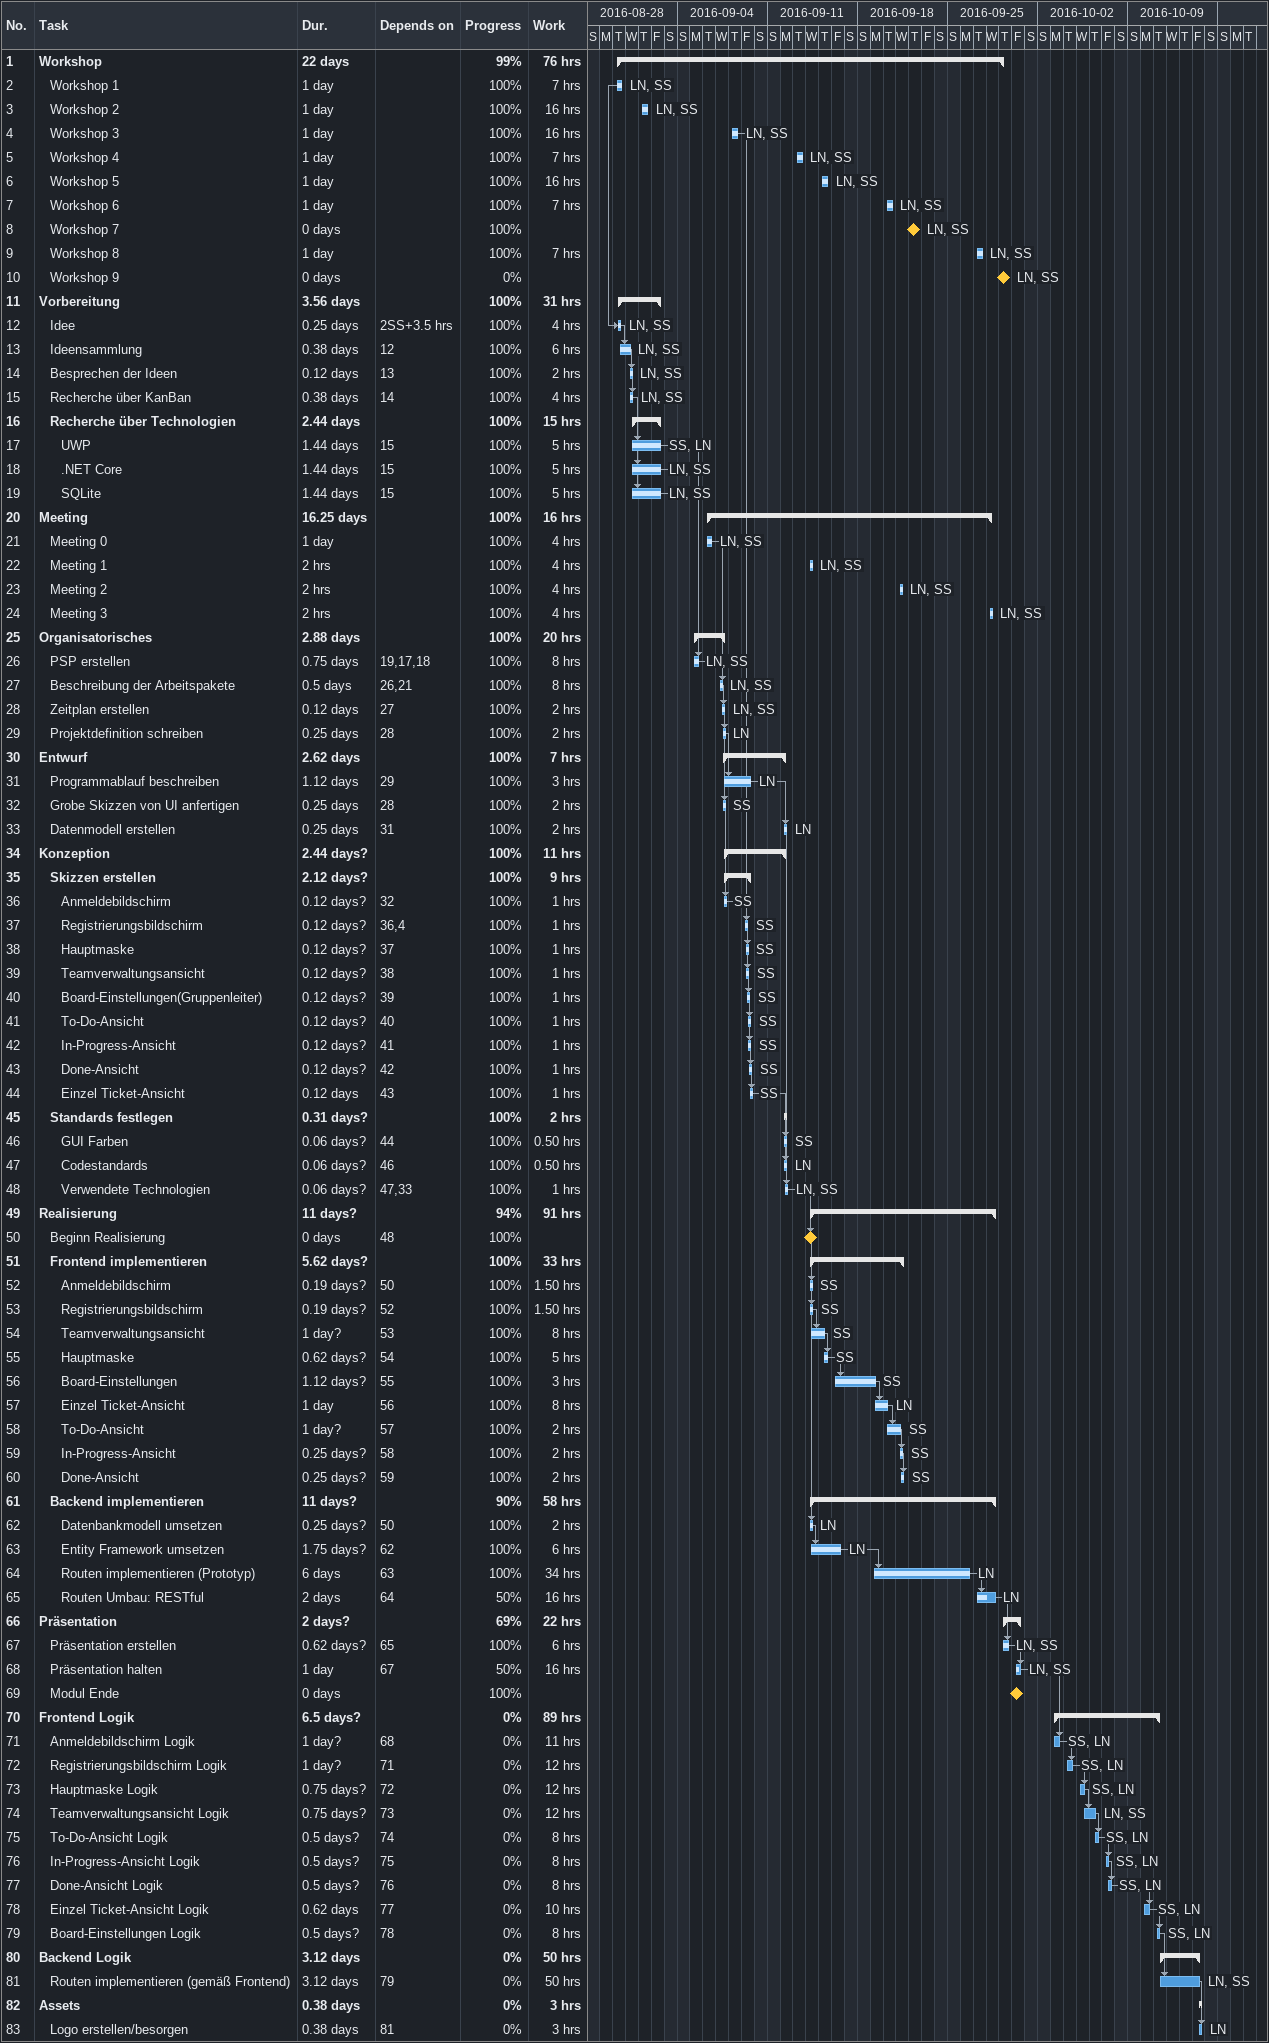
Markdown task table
| ID | Level | Task | Duration | Start | Finish | Predecessors | Resources | % complete | Work (h) |
|---|---|---|---|---|---|---|---|---|---|
| 1 | 1 | **Workshop** | 22d | 2016-08-30 | 2016-09-29 |  |  | 99 | 76 |
| 2 | 2 | Workshop 1 | 1d | 2016-08-30 | 2016-08-30 |  | LN, SS | 100 | 7 |
| 3 | 2 | Workshop 2 | 1d | 2016-09-01 | 2016-09-01 |  | LN, SS | 100 | 16 |
| 4 | 2 | Workshop 3 | 1d | 2016-09-08 | 2016-09-08 |  | LN, SS | 100 | 16 |
| 5 | 2 | Workshop 4 | 1d | 2016-09-13 | 2016-09-13 |  | LN, SS | 100 | 7 |
| 6 | 2 | Workshop 5 | 1d | 2016-09-15 | 2016-09-15 |  | LN, SS | 100 | 16 |
| 7 | 2 | Workshop 6 | 1d | 2016-09-20 | 2016-09-20 |  | LN, SS | 100 | 7 |
| 8 | 2 | Workshop 7 | 0d | 2016-09-22 | 2016-09-22 |  | LN, SS | 100 |  |
| 9 | 2 | Workshop 8 | 1d | 2016-09-27 | 2016-09-27 |  | LN, SS | 100 | 7 |
| 10 | 2 | Workshop 9 | 0d | 2016-09-29 | 2016-09-29 |  | LN, SS | 0 |  |
| 11 | 1 | **Vorbereitung** | 3.56d | 2016-08-30 | 2016-09-02 |  |  | 100 | 31 |
| 12 | 2 | Idee | 0.25d | 2016-08-30 | 2016-08-30 | 2SS+3.5h | LN, SS | 100 | 4 |
| 13 | 2 | Ideensammlung | 0.38d | 2016-08-30 | 2016-08-31 | 12 | LN, SS | 100 | 6 |
| 14 | 2 | Besprechen der Ideen | 0.12d | 2016-08-31 | 2016-08-31 | 13 | LN, SS | 100 | 2 |
| 15 | 2 | Recherche über KanBan | 0.38d | 2016-08-31 | 2016-08-31 | 14 | LN, SS | 100 | 4 |
| 16 | 2 | **Recherche über Technologien** | 2.44d | 2016-08-31 | 2016-09-02 |  |  | 100 | 15 |
| 17 | 3 | UWP | 1.44d | 2016-08-31 | 2016-09-02 | 15 | SS, LN | 100 | 5 |
| 18 | 3 | .NET Core | 1.44d | 2016-08-31 | 2016-09-02 | 15 | LN, SS | 100 | 5 |
| 19 | 3 | SQLite | 1.44d | 2016-08-31 | 2016-09-02 | 15 | LN, SS | 100 | 5 |
| 20 | 1 | **Meeting** | 16.25d | 2016-09-06 | 2016-09-28 |  |  | 100 | 16 |
| 21 | 2 | Meeting 0 | 1d | 2016-09-06 | 2016-09-06 |  | LN, SS | 100 | 4 |
| 22 | 2 | Meeting 1 | 2h | 2016-09-14 | 2016-09-14 |  | LN, SS | 100 | 4 |
| 23 | 2 | Meeting 2 | 2h | 2016-09-21 | 2016-09-21 |  | LN, SS | 100 | 4 |
| 24 | 2 | Meeting 3 | 2h | 2016-09-28 | 2016-09-28 |  | LN, SS | 100 | 4 |
| 25 | 1 | **Organisatorisches** | 2.88d | 2016-09-05 | 2016-09-07 |  |  | 100 | 20 |
| 26 | 2 | PSP erstellen | 0.75d | 2016-09-05 | 2016-09-05 | 19, 17, 18 | LN, SS | 100 | 8 |
| 27 | 2 | Beschreibung der Arbeitspakete | 0.5d | 2016-09-07 | 2016-09-07 | 26, 21 | LN, SS | 100 | 8 |
| 28 | 2 | Zeitplan erstellen | 0.12d | 2016-09-07 | 2016-09-07 | 27 | LN, SS | 100 | 2 |
| 29 | 2 | Projektdefinition schreiben | 0.25d | 2016-09-07 | 2016-09-07 | 28 | LN | 100 | 2 |
| 30 | 1 | **Entwurf** | 2.62d | 2016-09-07 | 2016-09-12 |  |  | 100 | 7 |
| 31 | 2 | Programmablauf beschreiben | 1.12d | 2016-09-07 | 2016-09-09 | 29 | LN | 100 | 3 |
| 32 | 2 | Grobe Skizzen von UI anfertigen | 0.25d | 2016-09-07 | 2016-09-07 | 28 | SS | 100 | 2 |
| 33 | 2 | Datenmodell erstellen | 0.25d | 2016-09-12 | 2016-09-12 | 31 | LN | 100 | 2 |
| 34 | 1 | **Konzeption** | 2.44d? | 2016-09-07 | 2016-09-12 |  |  | 100 | 11 |
| 35 | 2 | **Skizzen erstellen** | 2.12d? | 2016-09-07 | 2016-09-09 |  |  | 100 | 9 |
| 36 | 3 | Anmeldebildschirm | 0.12d? | 2016-09-07 | 2016-09-07 | 32 | SS | 100 | 1 |
| 37 | 3 | Registrierungsbildschirm | 0.12d? | 2016-09-09 | 2016-09-09 | 36, 4 | SS | 100 | 1 |
| 38 | 3 | Hauptmaske | 0.12d? | 2016-09-09 | 2016-09-09 | 37 | SS | 100 | 1 |
| 39 | 3 | Teamverwaltungsansicht | 0.12d? | 2016-09-09 | 2016-09-09 | 38 | SS | 100 | 1 |
| 40 | 3 | Board-Einstellungen(Gruppenleiter) | 0.12d? | 2016-09-09 | 2016-09-09 | 39 | SS | 100 | 1 |
| 41 | 3 | To-Do-Ansicht | 0.12d? | 2016-09-09 | 2016-09-09 | 40 | SS | 100 | 1 |
| 42 | 3 | In-Progress-Ansicht | 0.12d? | 2016-09-09 | 2016-09-09 | 41 | SS | 100 | 1 |
| 43 | 3 | Done-Ansicht | 0.12d? | 2016-09-09 | 2016-09-09 | 42 | SS | 100 | 1 |
| 44 | 3 | Einzel Ticket-Ansicht | 0.12d | 2016-09-09 | 2016-09-09 | 43 | SS | 100 | 1 |
| 45 | 2 | **Standards festlegen** | 0.31d? | 2016-09-12 | 2016-09-12 |  |  | 100 | 2 |
| 46 | 3 | GUI Farben | 0.06d? | 2016-09-12 | 2016-09-12 | 44 | SS | 100 | 0.50 |
| 47 | 3 | Codestandards | 0.06d? | 2016-09-12 | 2016-09-12 | 46 | LN | 100 | 0.50 |
| 48 | 3 | Verwendete Technologien | 0.06d? | 2016-09-12 | 2016-09-12 | 47, 33 | LN, SS | 100 | 1 |
| 49 | 1 | **Realisierung** | 11d? | 2016-09-14 | 2016-09-28 |  |  | 94 | 91 |
| 50 | 2 | Beginn Realisierung | 0d | 2016-09-14 | 2016-09-14 | 48 |  | 100 |  |
| 51 | 2 | **Frontend implementieren** | 5.62d? | 2016-09-14 | 2016-09-21 |  |  | 100 | 33 |
| 52 | 3 | Anmeldebildschirm | 0.19d? | 2016-09-14 | 2016-09-14 | 50 | SS | 100 | 1.50 |
| 53 | 3 | Registrierungsbildschirm | 0.19d? | 2016-09-14 | 2016-09-14 | 52 | SS | 100 | 1.50 |
| 54 | 3 | Teamverwaltungsansicht | 1d? | 2016-09-14 | 2016-09-15 | 53 | SS | 100 | 8 |
| 55 | 3 | Hauptmaske | 0.62d? | 2016-09-15 | 2016-09-15 | 54 | SS | 100 | 5 |
| 56 | 3 | Board-Einstellungen | 1.12d? | 2016-09-16 | 2016-09-19 | 55 | SS | 100 | 3 |
| 57 | 3 | Einzel Ticket-Ansicht | 1d | 2016-09-19 | 2016-09-20 | 56 | LN | 100 | 8 |
| 58 | 3 | To-Do-Ansicht | 1d? | 2016-09-20 | 2016-09-21 | 57 | SS | 100 | 2 |
| 59 | 3 | In-Progress-Ansicht | 0.25d? | 2016-09-21 | 2016-09-21 | 58 | SS | 100 | 2 |
| 60 | 3 | Done-Ansicht | 0.25d? | 2016-09-21 | 2016-09-21 | 59 | SS | 100 | 2 |
| 61 | 2 | **Backend implementieren** | 11d? | 2016-09-14 | 2016-09-28 |  |  | 90 | 58 |
| 62 | 3 | Datenbankmodell umsetzen | 0.25d? | 2016-09-14 | 2016-09-14 | 50 | LN | 100 | 2 |
| 63 | 3 | Entity Framework umsetzen | 1.75d? | 2016-09-14 | 2016-09-16 | 62 | LN | 100 | 6 |
| 64 | 3 | Routen implementieren (Prototyp) | 6d | 2016-09-19 | 2016-09-26 | 63 | LN | 100 | 34 |
| 65 | 3 | Routen Umbau: RESTful | 2d | 2016-09-27 | 2016-09-28 | 64 | LN | 50 | 16 |
| 66 | 1 | **Präsentation** | 2d? | 2016-09-29 | 2016-09-30 |  |  | 69 | 22 |
| 67 | 2 | Präsentation erstellen | 0.62d? | 2016-09-29 | 2016-09-29 | 65 | LN, SS | 100 | 6 |
| 68 | 2 | Präsentation halten | 1d | 2016-09-30 | 2016-09-30 | 67 | LN, SS | 50 | 16 |
| 69 | 2 | Modul Ende | 0d | 2016-09-30 | 2016-09-30 |  |  | 100 |  |
| 70 | 1 | **Frontend Logik** | 6.5d? | 2016-10-03 | 2016-10-11 |  |  | 0 | 89 |
| 71 | 2 | Anmeldebildschirm Logik | 1d? | 2016-10-03 | 2016-10-03 | 68 | SS, LN | 0 | 11 |
| 72 | 2 | Registrierungsbildschirm Logik | 1d? | 2016-10-04 | 2016-10-04 | 71 | SS, LN | 0 | 12 |
| 73 | 2 | Hauptmaske Logik | 0.75d? | 2016-10-05 | 2016-10-05 | 72 | SS, LN | 0 | 12 |
| 74 | 2 | Teamverwaltungsansicht Logik | 0.75d? | 2016-10-05 | 2016-10-06 | 73 | LN, SS | 0 | 12 |
| 75 | 2 | To-Do-Ansicht Logik | 0.5d? | 2016-10-06 | 2016-10-06 | 74 | SS, LN | 0 | 8 |
| 76 | 2 | In-Progress-Ansicht Logik | 0.5d? | 2016-10-07 | 2016-10-07 | 75 | SS, LN | 0 | 8 |
| 77 | 2 | Done-Ansicht Logik | 0.5d? | 2016-10-07 | 2016-10-07 | 76 | SS, LN | 0 | 8 |
| 78 | 2 | Einzel Ticket-Ansicht Logik | 0.62d | 2016-10-10 | 2016-10-10 | 77 | SS, LN | 0 | 10 |
| 79 | 2 | Board-Einstellungen Logik | 0.5d? | 2016-10-11 | 2016-10-11 | 78 | SS, LN | 0 | 8 |
| 80 | 1 | **Backend Logik** | 3.12d | 2016-10-11 | 2016-10-14 |  |  | 0 | 50 |
| 81 | 2 | Routen implementieren (gemäß Frontend) | 3.12d | 2016-10-11 | 2016-10-14 | 79 | LN, SS | 0 | 50 |
| 82 | 1 | **Assets** | 0.38d | 2016-10-14 | 2016-10-14 |  |  | 0 | 3 |
| 83 | 2 | Logo erstellen/besorgen | 0.38d | 2016-10-14 | 2016-10-14 | 81 | LN | 0 | 3 |
